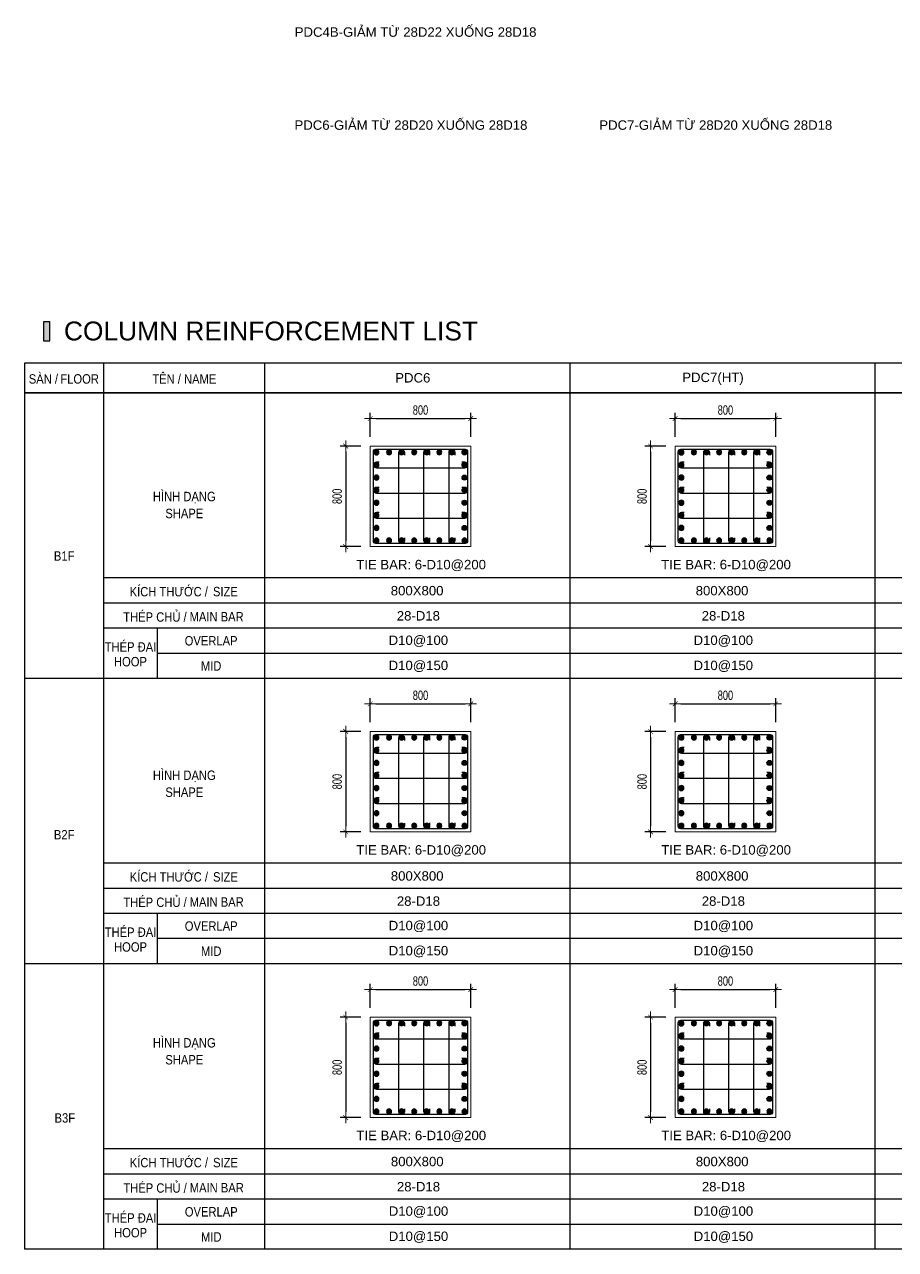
# Model space of a CAD drawing. Header units: millimetres. Extents: x 49323 to 598907, y -6102 to 181761.
# Drawn here: x 568876 to 575806, y 138879 to 148624 of the extents above; entities that cross this region are included whole.
import ezdxf
from ezdxf.enums import TextEntityAlignment as Align

# ---------------------------------------------------------------- set-up
doc = ezdxf.new("R2010")
doc.units = ezdxf.units.MM
doc.linetypes.add('CENTER2', pattern=[1.125, 0.75, -0.125, 0.125, -0.125])
doc.layers.get('Defpoints').update_dxf_attribs({"color": 151, "lineweight": 9})
for name, color, linetype in [('2', 2, 'Continuous'), ('CEN', 1, 'CENTER2'), ('STL', 3, 'Continuous'), ('TIT1', 3, 'Continuous'), ('TXT', 3, 'Continuous')]:
    doc.layers.add(name, color=color, linetype=linetype)
for name, color, linetype, lineweight in [('NDC_S_CONTINUOUS', 3, 'Continuous', 20), ('NDC_S_DIM', 1, 'Continuous', 15), ('NDC_S_VN TEXT', 7, 'Continuous', 20)]:
    doc.layers.add(name, color=color, linetype=linetype, lineweight=lineweight)
doc.styles.add('ARIAL', font='arial.ttf', dxfattribs={"width": 0.8})
doc.styles.add('NDC_ARIAL', font='arial.ttf', dxfattribs={"width": 0.85})
doc.styles.add('NDC_DIM', font='', dxfattribs={"width": 0.75})
doc.styles.get('NDC_DIM').set_extended_font_data('Dotum')
doc.dimstyles.new('NDC_dim_30', dxfattribs={"dimscale": 30, "dimtxt": 2.5, "dimasz": 1.5, "dimexe": 1.5, "dimexo": 2.5, "dimgap": 1, "dimtad": 1, "dimdec": 0, "dimzin": 0, "dimdsep": 46, "dimtxsty": 'NDC_DIM', "dimblk": 'DIMMARK', "dimcen": 0.09, "dimdle": 1.2, "dimclrd": 1, "dimclre": 1, "dimclrt": 3, "dimadec": 0, "dimazin": 0, "dimtfac": 1, "dimtdec": 0, "dimtix": 1, "dimtofl": 0, "dimtmove": 0, "dimatfit": 3, "dimfxl": 8, "dimfxlon": 1, "dimtolj": 1, "dimtzin": 0, "dimarcsym": 0})

# ---------------------------------------------------------------- blocks, each defined once
blk = doc.blocks.new('8')
at = {"layer": '2'}
blk.add_hatch(color=256, dxfattribs=at).paths.add_polyline_path([(20, 0, 0.386127), (1.9, 19.9), (-1.9, 19.9, 0.386127), (-20, 0, 1)])
blk.add_circle((0, 0), 20, dxfattribs=at)
blk = doc.blocks.new('5')
at = {"layer": 'CEN', "rotation": 180}
blk.add_blockref('8', (0, 0), dxfattribs=at)
blk = doc.blocks.new('DIMMARK')
at = {"layer": 'NDC_S_DIM', "color": 1}
blk.add_line((-1.5, 0), (1, 0), dxfattribs=at)
at = {"layer": 'NDC_S_DIM', "color": 2, "const_width": 0.1}
blk.add_lwpolyline([(-0.42, -0.42), (0.42, 0.42)], dxfattribs=at)
blk = doc.blocks.new('*D762')
at = {"layer": 'Defpoints', "color": 0, "ltscale": 40, "transparency": 16777216}
for p in [(572426.4, 140946.8), (571626.4, 140725.4), (572426.4, 140725.4)]:
    blk.add_point(p, dxfattribs=at)
at = {"layer": 'NDC_S_DIM', "color": 1, "lineweight": -2, "ltscale": 40, "transparency": 16777216}
for p, q in [((571626.4, 140800.4), (571626.4, 140991.8)), ((571671.4, 140946.8), (572381.4, 140946.8)), ((572426.4, 140800.4), (572426.4, 140991.8))]:
    blk.add_line(p, q, dxfattribs=at)
at = {"layer": 'NDC_S_DIM', "color": 1, "lineweight": -2, "ltscale": 40, "transparency": 16777216, "xscale": 45, "yscale": 45, "zscale": 45, "rotation": 180}
blk.add_blockref('DIMMARK', (571626.4, 140946.8), dxfattribs=at)
at = {"layer": 'NDC_S_DIM', "color": 1, "lineweight": -2, "ltscale": 40, "transparency": 16777216, "xscale": 45, "yscale": 45, "zscale": 45}
blk.add_blockref('DIMMARK', (572426.4, 140946.8), dxfattribs=at)
at = {"layer": 'NDC_S_DIM', "color": 3, "ltscale": 40, "transparency": 16777216, "insert": (572026.4, 141014.3), "char_height": 75, "attachment_point": 5, "style": 'NDC_DIM'}
blk.add_mtext('\\A1;800', dxfattribs=at)
blk = doc.blocks.new('*D763')
at = {"layer": 'Defpoints', "color": 0, "ltscale": 40, "transparency": 16777216}
for p in [(571626.4, 140728), (571431.1, 139928), (571626.4, 139928)]:
    blk.add_point(p, dxfattribs=at)
at = {"layer": 'NDC_S_DIM', "color": 1, "lineweight": -2, "ltscale": 40, "transparency": 16777216}
for p, q in [((571551.4, 140728), (571386.1, 140728)), ((571431.1, 140683), (571431.1, 139973)), ((571551.4, 139928), (571386.1, 139928))]:
    blk.add_line(p, q, dxfattribs=at)
at = {"layer": 'NDC_S_DIM', "color": 1, "lineweight": -2, "ltscale": 40, "transparency": 16777216, "xscale": 45, "yscale": 45, "zscale": 45}
for p, rotation in [((571431.1, 140728), 90), ((571431.1, 139928), 270)]:
    blk.add_blockref('DIMMARK', p, dxfattribs=dict(at, rotation=rotation))
at = {"layer": 'NDC_S_DIM', "color": 3, "ltscale": 40, "transparency": 16777216, "insert": (571363.5, 140328), "char_height": 75, "attachment_point": 5, "rotation": 90, "style": 'NDC_DIM'}
blk.add_mtext('\\A1;800', dxfattribs=at)
blk = doc.blocks.new('*D758')
at = {"layer": 'Defpoints', "color": 0, "ltscale": 40, "transparency": 16777216}
for p in [(572426.4, 143219.6), (571626.4, 142998.3), (572426.4, 142998.3)]:
    blk.add_point(p, dxfattribs=at)
at = {"layer": 'NDC_S_DIM', "color": 1, "lineweight": -2, "ltscale": 40, "transparency": 16777216}
for p, q in [((571626.4, 143073.3), (571626.4, 143264.6)), ((572426.4, 143073.3), (572426.4, 143264.6)), ((571671.4, 143219.6), (572381.4, 143219.6))]:
    blk.add_line(p, q, dxfattribs=at)
at = {"layer": 'NDC_S_DIM', "color": 1, "lineweight": -2, "ltscale": 40, "transparency": 16777216, "xscale": 45, "yscale": 45, "zscale": 45, "rotation": 180}
blk.add_blockref('DIMMARK', (571626.4, 143219.6), dxfattribs=at)
at = {"layer": 'NDC_S_DIM', "color": 1, "lineweight": -2, "ltscale": 40, "transparency": 16777216, "xscale": 45, "yscale": 45, "zscale": 45}
blk.add_blockref('DIMMARK', (572426.4, 143219.6), dxfattribs=at)
at = {"layer": 'NDC_S_DIM', "color": 3, "ltscale": 40, "transparency": 16777216, "insert": (572026.4, 143287.2), "char_height": 75, "attachment_point": 5, "style": 'NDC_DIM'}
blk.add_mtext('\\A1;800', dxfattribs=at)
blk = doc.blocks.new('*D759')
at = {"layer": 'Defpoints', "color": 0, "ltscale": 40, "transparency": 16777216}
for p in [(571626.4, 143000.8), (571431.1, 142200.8), (571626.4, 142200.8)]:
    blk.add_point(p, dxfattribs=at)
at = {"layer": 'NDC_S_DIM', "color": 1, "lineweight": -2, "ltscale": 40, "transparency": 16777216}
for p, q in [((571551.4, 143000.8), (571386.1, 143000.8)), ((571431.1, 142955.8), (571431.1, 142245.8)), ((571551.4, 142200.8), (571386.1, 142200.8))]:
    blk.add_line(p, q, dxfattribs=at)
at = {"layer": 'NDC_S_DIM', "color": 1, "lineweight": -2, "ltscale": 40, "transparency": 16777216, "xscale": 45, "yscale": 45, "zscale": 45}
for p, rotation in [((571431.1, 143000.8), 90), ((571431.1, 142200.8), 270)]:
    blk.add_blockref('DIMMARK', p, dxfattribs=dict(at, rotation=rotation))
at = {"layer": 'NDC_S_DIM', "color": 3, "ltscale": 40, "transparency": 16777216, "insert": (571363.5, 142600.8), "char_height": 75, "attachment_point": 5, "rotation": 90, "style": 'NDC_DIM'}
blk.add_mtext('\\A1;800', dxfattribs=at)
blk = doc.blocks.new('*D760')
at = {"layer": 'Defpoints', "color": 0, "ltscale": 40, "transparency": 16777216}
for p in [(572426.4, 145489.1), (571626.4, 145267.7), (572426.4, 145267.7)]:
    blk.add_point(p, dxfattribs=at)
at = {"layer": 'NDC_S_DIM', "color": 1, "lineweight": -2, "ltscale": 40, "transparency": 16777216}
for p, q in [((571626.4, 145342.7), (571626.4, 145534.1)), ((571671.4, 145489.1), (572381.4, 145489.1)), ((572426.4, 145342.7), (572426.4, 145534.1))]:
    blk.add_line(p, q, dxfattribs=at)
at = {"layer": 'NDC_S_DIM', "color": 1, "lineweight": -2, "ltscale": 40, "transparency": 16777216, "xscale": 45, "yscale": 45, "zscale": 45, "rotation": 180}
blk.add_blockref('DIMMARK', (571626.4, 145489.1), dxfattribs=at)
at = {"layer": 'NDC_S_DIM', "color": 1, "lineweight": -2, "ltscale": 40, "transparency": 16777216, "xscale": 45, "yscale": 45, "zscale": 45}
blk.add_blockref('DIMMARK', (572426.4, 145489.1), dxfattribs=at)
at = {"layer": 'NDC_S_DIM', "color": 3, "ltscale": 40, "transparency": 16777216, "insert": (572026.4, 145556.6), "char_height": 75, "attachment_point": 5, "style": 'NDC_DIM'}
blk.add_mtext('\\A1;800', dxfattribs=at)
blk = doc.blocks.new('*D761')
at = {"layer": 'Defpoints', "color": 0, "ltscale": 40, "transparency": 16777216}
for p in [(571626.4, 145270.3), (571431.1, 144470.3), (571626.4, 144470.3)]:
    blk.add_point(p, dxfattribs=at)
at = {"layer": 'NDC_S_DIM', "color": 1, "lineweight": -2, "ltscale": 40, "transparency": 16777216}
for p, q in [((571551.4, 145270.3), (571386.1, 145270.3)), ((571431.1, 145225.3), (571431.1, 144515.3)), ((571551.4, 144470.3), (571386.1, 144470.3))]:
    blk.add_line(p, q, dxfattribs=at)
at = {"layer": 'NDC_S_DIM', "color": 1, "lineweight": -2, "ltscale": 40, "transparency": 16777216, "xscale": 45, "yscale": 45, "zscale": 45}
for p, rotation in [((571431.1, 145270.3), 90), ((571431.1, 144470.3), 270)]:
    blk.add_blockref('DIMMARK', p, dxfattribs=dict(at, rotation=rotation))
at = {"layer": 'NDC_S_DIM', "color": 3, "ltscale": 40, "transparency": 16777216, "insert": (571363.5, 144870.3), "char_height": 75, "attachment_point": 5, "rotation": 90, "style": 'NDC_DIM'}
blk.add_mtext('\\A1;800', dxfattribs=at)
blk = doc.blocks.new('*D764')
at = {"layer": 'Defpoints', "color": 0, "ltscale": 40, "transparency": 16777216}
for p in [(574852.5, 140946.8), (574052.5, 140725.4), (574852.5, 140725.4)]:
    blk.add_point(p, dxfattribs=at)
at = {"layer": 'NDC_S_DIM', "color": 1, "lineweight": -2, "ltscale": 40, "transparency": 16777216}
for p, q in [((574052.5, 140800.4), (574052.5, 140991.8)), ((574097.5, 140946.8), (574807.5, 140946.8)), ((574852.5, 140800.4), (574852.5, 140991.8))]:
    blk.add_line(p, q, dxfattribs=at)
at = {"layer": 'NDC_S_DIM', "color": 1, "lineweight": -2, "ltscale": 40, "transparency": 16777216, "xscale": 45, "yscale": 45, "zscale": 45, "rotation": 180}
blk.add_blockref('DIMMARK', (574052.5, 140946.8), dxfattribs=at)
at = {"layer": 'NDC_S_DIM', "color": 1, "lineweight": -2, "ltscale": 40, "transparency": 16777216, "xscale": 45, "yscale": 45, "zscale": 45}
blk.add_blockref('DIMMARK', (574852.5, 140946.8), dxfattribs=at)
at = {"layer": 'NDC_S_DIM', "color": 3, "ltscale": 40, "transparency": 16777216, "insert": (574452.5, 141014.3), "char_height": 75, "attachment_point": 5, "style": 'NDC_DIM'}
blk.add_mtext('\\A1;800', dxfattribs=at)
blk = doc.blocks.new('*D765')
at = {"layer": 'Defpoints', "color": 0, "ltscale": 40, "transparency": 16777216}
for p in [(574052.5, 140728), (573857.2, 139928), (574052.5, 139928)]:
    blk.add_point(p, dxfattribs=at)
at = {"layer": 'NDC_S_DIM', "color": 1, "lineweight": -2, "ltscale": 40, "transparency": 16777216}
for p, q in [((573977.5, 140728), (573812.2, 140728)), ((573857.2, 140683), (573857.2, 139973)), ((573977.5, 139928), (573812.2, 139928))]:
    blk.add_line(p, q, dxfattribs=at)
at = {"layer": 'NDC_S_DIM', "color": 1, "lineweight": -2, "ltscale": 40, "transparency": 16777216, "xscale": 45, "yscale": 45, "zscale": 45}
for p, rotation in [((573857.2, 140728), 90), ((573857.2, 139928), 270)]:
    blk.add_blockref('DIMMARK', p, dxfattribs=dict(at, rotation=rotation))
at = {"layer": 'NDC_S_DIM', "color": 3, "ltscale": 40, "transparency": 16777216, "insert": (573789.6, 140328), "char_height": 75, "attachment_point": 5, "rotation": 90, "style": 'NDC_DIM'}
blk.add_mtext('\\A1;800', dxfattribs=at)
blk = doc.blocks.new('*D754')
at = {"layer": 'Defpoints', "color": 0, "ltscale": 40, "transparency": 16777216}
for p in [(574852.5, 143219.6), (574052.5, 142998.3), (574852.5, 142998.3)]:
    blk.add_point(p, dxfattribs=at)
at = {"layer": 'NDC_S_DIM', "color": 1, "lineweight": -2, "ltscale": 40, "transparency": 16777216}
for p, q in [((574052.5, 143073.3), (574052.5, 143264.6)), ((574852.5, 143073.3), (574852.5, 143264.6)), ((574097.5, 143219.6), (574807.5, 143219.6))]:
    blk.add_line(p, q, dxfattribs=at)
at = {"layer": 'NDC_S_DIM', "color": 1, "lineweight": -2, "ltscale": 40, "transparency": 16777216, "xscale": 45, "yscale": 45, "zscale": 45, "rotation": 180}
blk.add_blockref('DIMMARK', (574052.5, 143219.6), dxfattribs=at)
at = {"layer": 'NDC_S_DIM', "color": 1, "lineweight": -2, "ltscale": 40, "transparency": 16777216, "xscale": 45, "yscale": 45, "zscale": 45}
blk.add_blockref('DIMMARK', (574852.5, 143219.6), dxfattribs=at)
at = {"layer": 'NDC_S_DIM', "color": 3, "ltscale": 40, "transparency": 16777216, "insert": (574452.5, 143287.2), "char_height": 75, "attachment_point": 5, "style": 'NDC_DIM'}
blk.add_mtext('\\A1;800', dxfattribs=at)
blk = doc.blocks.new('*D755')
at = {"layer": 'Defpoints', "color": 0, "ltscale": 40, "transparency": 16777216}
for p in [(574052.5, 143000.8), (573857.2, 142200.8), (574052.5, 142200.8)]:
    blk.add_point(p, dxfattribs=at)
at = {"layer": 'NDC_S_DIM', "color": 1, "lineweight": -2, "ltscale": 40, "transparency": 16777216}
for p, q in [((573977.5, 143000.8), (573812.2, 143000.8)), ((573857.2, 142955.8), (573857.2, 142245.8)), ((573977.5, 142200.8), (573812.2, 142200.8))]:
    blk.add_line(p, q, dxfattribs=at)
at = {"layer": 'NDC_S_DIM', "color": 1, "lineweight": -2, "ltscale": 40, "transparency": 16777216, "xscale": 45, "yscale": 45, "zscale": 45}
for p, rotation in [((573857.2, 143000.8), 90), ((573857.2, 142200.8), 270)]:
    blk.add_blockref('DIMMARK', p, dxfattribs=dict(at, rotation=rotation))
at = {"layer": 'NDC_S_DIM', "color": 3, "ltscale": 40, "transparency": 16777216, "insert": (573789.6, 142600.8), "char_height": 75, "attachment_point": 5, "rotation": 90, "style": 'NDC_DIM'}
blk.add_mtext('\\A1;800', dxfattribs=at)
blk = doc.blocks.new('*D756')
at = {"layer": 'Defpoints', "color": 0, "ltscale": 40, "transparency": 16777216}
for p in [(574852.5, 145489.1), (574052.5, 145267.7), (574852.5, 145267.7)]:
    blk.add_point(p, dxfattribs=at)
at = {"layer": 'NDC_S_DIM', "color": 1, "lineweight": -2, "ltscale": 40, "transparency": 16777216}
for p, q in [((574052.5, 145342.7), (574052.5, 145534.1)), ((574097.5, 145489.1), (574807.5, 145489.1)), ((574852.5, 145342.7), (574852.5, 145534.1))]:
    blk.add_line(p, q, dxfattribs=at)
at = {"layer": 'NDC_S_DIM', "color": 1, "lineweight": -2, "ltscale": 40, "transparency": 16777216, "xscale": 45, "yscale": 45, "zscale": 45, "rotation": 180}
blk.add_blockref('DIMMARK', (574052.5, 145489.1), dxfattribs=at)
at = {"layer": 'NDC_S_DIM', "color": 1, "lineweight": -2, "ltscale": 40, "transparency": 16777216, "xscale": 45, "yscale": 45, "zscale": 45}
blk.add_blockref('DIMMARK', (574852.5, 145489.1), dxfattribs=at)
at = {"layer": 'NDC_S_DIM', "color": 3, "ltscale": 40, "transparency": 16777216, "insert": (574452.5, 145556.6), "char_height": 75, "attachment_point": 5, "style": 'NDC_DIM'}
blk.add_mtext('\\A1;800', dxfattribs=at)
blk = doc.blocks.new('*D757')
at = {"layer": 'Defpoints', "color": 0, "ltscale": 40, "transparency": 16777216}
for p in [(574052.5, 145270.3), (573857.2, 144470.3), (574052.5, 144470.3)]:
    blk.add_point(p, dxfattribs=at)
at = {"layer": 'NDC_S_DIM', "color": 1, "lineweight": -2, "ltscale": 40, "transparency": 16777216}
for p, q in [((573977.5, 145270.3), (573812.2, 145270.3)), ((573857.2, 145225.3), (573857.2, 144515.3)), ((573977.5, 144470.3), (573812.2, 144470.3))]:
    blk.add_line(p, q, dxfattribs=at)
at = {"layer": 'NDC_S_DIM', "color": 1, "lineweight": -2, "ltscale": 40, "transparency": 16777216, "xscale": 45, "yscale": 45, "zscale": 45}
for p, rotation in [((573857.2, 145270.3), 90), ((573857.2, 144470.3), 270)]:
    blk.add_blockref('DIMMARK', p, dxfattribs=dict(at, rotation=rotation))
at = {"layer": 'NDC_S_DIM', "color": 3, "ltscale": 40, "transparency": 16777216, "insert": (573789.6, 144870.3), "char_height": 75, "attachment_point": 5, "rotation": 90, "style": 'NDC_DIM'}
blk.add_mtext('\\A1;800', dxfattribs=at)

msp = doc.modelspace()

# ---------------------------------------------------------------- hatches: boundary and pattern name
at = {"layer": 'TXT'}
msp.add_hatch(color=7, dxfattribs=at).paths.add_polyline_path([(569077.4, 146108.4), (569077.4, 146258.4), (569027.4, 146258.4), (569027.4, 146108.4)])

# ---------------------------------------------------------------- linework, layer by layer
at = {"layer": '2', "lineweight": -2, "ltscale": 1000}
for points in [[(572401.4, 145225.3), (572401.4, 144515.3, -0.414214), (572381.4, 144495.3), (571671.4, 144495.3, -0.414214), (571651.4, 144515.3), (571651.4, 145225.3, -0.414214), (571671.4, 145245.3), (572381.4, 145245.3, -0.414214)], [(574827.5, 145225.3), (574827.5, 144515.3, -0.414214), (574807.5, 144495.3), (574097.5, 144495.3, -0.414214), (574077.5, 144515.3), (574077.5, 145225.3, -0.414214), (574097.5, 145245.3), (574807.5, 145245.3, -0.414214)], [(572401.4, 142955.8), (572401.4, 142245.8, -0.414214), (572381.4, 142225.8), (571671.4, 142225.8, -0.414214), (571651.4, 142245.8), (571651.4, 142955.8, -0.414214), (571671.4, 142975.8), (572381.4, 142975.8, -0.414214)], [(574827.5, 142955.8), (574827.5, 142245.8, -0.414214), (574807.5, 142225.8), (574097.5, 142225.8, -0.414214), (574077.5, 142245.8), (574077.5, 142955.8, -0.414214), (574097.5, 142975.8), (574807.5, 142975.8, -0.414214)], [(572401.4, 140683), (572401.4, 139973, -0.414214), (572381.4, 139953), (571671.4, 139953, -0.414214), (571651.4, 139973), (571651.4, 140683, -0.414214), (571671.4, 140703), (572381.4, 140703, -0.414214)], [(574827.5, 140683), (574827.5, 139973, -0.414214), (574807.5, 139953), (574097.5, 139953, -0.414214), (574077.5, 139973), (574077.5, 140683, -0.414214), (574097.5, 140703), (574807.5, 140703, -0.414214)]]:
    msp.add_lwpolyline(points, format="xyb", close=True, dxfattribs=at)
at = {"layer": '2'}
for points in [[(571898.7, 144539.9), (571898.7, 144517.8, -1), (571853.7, 144517.8), (571853.7, 145219.8, -1), (571898.7, 145219.8), (571898.7, 145197.6)], [(572098.7, 144541.4), (572098.7, 144519.2, -1), (572053.7, 144519.2), (572053.7, 145221.2, -1), (572098.7, 145221.2), (572098.7, 145199.1)], [(572298.7, 144541.4), (572298.7, 144519.2, -1), (572253.7, 144519.2), (572253.7, 145221.2, -1), (572298.7, 145221.2), (572298.7, 145199.1)], [(574324.8, 144539.9), (574324.8, 144517.8, -1), (574279.8, 144517.8), (574279.8, 145219.8, -1), (574324.8, 145219.8), (574324.8, 145197.6)], [(574524.8, 144541.4), (574524.8, 144519.2, -1), (574479.8, 144519.2), (574479.8, 145221.2, -1), (574524.8, 145221.2), (574524.8, 145199.1)], [(574724.8, 144541.4), (574724.8, 144519.2, -1), (574679.8, 144519.2), (574679.8, 145221.2, -1), (574724.8, 145221.2), (574724.8, 145199.1)], [(571698.3, 145141.8), (571676.2, 145141.8, 1), (571676.2, 145096.8), (572378.3, 145096.8, 1), (572378.3, 145141.8), (572356.1, 145141.8)], [(574124.4, 145141.8), (574102.3, 145141.8, 1), (574102.3, 145096.8), (574804.3, 145096.8, 1), (574804.3, 145141.8), (574782.2, 145141.8)], [(571698.3, 144941.8), (571676.2, 144941.8, 1), (571676.2, 144896.8), (572378.3, 144896.8, 1), (572378.3, 144941.8), (572356.1, 144941.8)], [(574124.4, 144941.8), (574102.3, 144941.8, 1), (574102.3, 144896.8), (574804.3, 144896.8, 1), (574804.3, 144941.8), (574782.2, 144941.8)], [(571698.3, 144741.8), (571676.2, 144741.8, 1), (571676.2, 144696.8), (572378.3, 144696.8, 1), (572378.3, 144741.8), (572356.1, 144741.8)], [(574124.4, 144741.8), (574102.3, 144741.8, 1), (574102.3, 144696.8), (574804.3, 144696.8, 1), (574804.3, 144741.8), (574782.2, 144741.8)], [(571898.7, 142270.5), (571898.7, 142248.3, -1), (571853.7, 142248.3), (571853.7, 142950.3, -1), (571898.7, 142950.3), (571898.7, 142928.2)], [(572098.7, 142271.9), (572098.7, 142249.8, -1), (572053.7, 142249.8), (572053.7, 142951.8, -1), (572098.7, 142951.8), (572098.7, 142929.7)], [(572298.7, 142271.9), (572298.7, 142249.8, -1), (572253.7, 142249.8), (572253.7, 142951.8, -1), (572298.7, 142951.8), (572298.7, 142929.7)], [(574324.8, 142270.5), (574324.8, 142248.3, -1), (574279.8, 142248.3), (574279.8, 142950.3, -1), (574324.8, 142950.3), (574324.8, 142928.2)], [(574524.8, 142271.9), (574524.8, 142249.8, -1), (574479.8, 142249.8), (574479.8, 142951.8, -1), (574524.8, 142951.8), (574524.8, 142929.7)], [(574724.8, 142271.9), (574724.8, 142249.8, -1), (574679.8, 142249.8), (574679.8, 142951.8, -1), (574724.8, 142951.8), (574724.8, 142929.7)], [(571698.3, 142872.4), (571676.2, 142872.4, 1), (571676.2, 142827.3), (572378.3, 142827.3, 1), (572378.3, 142872.4), (572356.1, 142872.4)], [(574124.4, 142872.4), (574102.3, 142872.4, 1), (574102.3, 142827.3), (574804.3, 142827.3, 1), (574804.3, 142872.4), (574782.2, 142872.4)], [(571698.3, 142672.4), (571676.2, 142672.4, 1), (571676.2, 142627.3), (572378.3, 142627.3, 1), (572378.3, 142672.4), (572356.1, 142672.4)], [(574124.4, 142672.4), (574102.3, 142672.4, 1), (574102.3, 142627.3), (574804.3, 142627.3, 1), (574804.3, 142672.4), (574782.2, 142672.4)], [(571698.3, 142472.4), (571676.2, 142472.4, 1), (571676.2, 142427.3), (572378.3, 142427.3, 1), (572378.3, 142472.4), (572356.1, 142472.4)], [(574124.4, 142472.4), (574102.3, 142472.4, 1), (574102.3, 142427.3), (574804.3, 142427.3, 1), (574804.3, 142472.4), (574782.2, 142472.4)], [(571898.7, 139997.6), (571898.7, 139975.5, -1), (571853.7, 139975.5), (571853.7, 140677.5, -1), (571898.7, 140677.5), (571898.7, 140655.3)], [(572098.7, 139999.1), (572098.7, 139976.9, -1), (572053.7, 139976.9), (572053.7, 140678.9, -1), (572098.7, 140678.9), (572098.7, 140656.8)], [(572298.7, 139999.1), (572298.7, 139976.9, -1), (572253.7, 139976.9), (572253.7, 140678.9, -1), (572298.7, 140678.9), (572298.7, 140656.8)], [(574324.8, 139997.6), (574324.8, 139975.5, -1), (574279.8, 139975.5), (574279.8, 140677.5, -1), (574324.8, 140677.5), (574324.8, 140655.3)], [(574524.8, 139999.1), (574524.8, 139976.9, -1), (574479.8, 139976.9), (574479.8, 140678.9, -1), (574524.8, 140678.9), (574524.8, 140656.8)], [(574724.8, 139999.1), (574724.8, 139976.9, -1), (574679.8, 139976.9), (574679.8, 140678.9, -1), (574724.8, 140678.9), (574724.8, 140656.8)], [(571698.3, 140599.5), (571676.2, 140599.5, 1), (571676.2, 140554.5), (572378.3, 140554.5, 1), (572378.3, 140599.5), (572356.1, 140599.5)], [(574124.4, 140599.5), (574102.3, 140599.5, 1), (574102.3, 140554.5), (574804.3, 140554.5, 1), (574804.3, 140599.5), (574782.2, 140599.5)], [(571698.3, 140399.5), (571676.2, 140399.5, 1), (571676.2, 140354.5), (572378.3, 140354.5, 1), (572378.3, 140399.5), (572356.1, 140399.5)], [(574124.4, 140399.5), (574102.3, 140399.5, 1), (574102.3, 140354.5), (574804.3, 140354.5, 1), (574804.3, 140399.5), (574782.2, 140399.5)], [(571698.3, 140199.5), (571676.2, 140199.5, 1), (571676.2, 140154.5), (572378.3, 140154.5, 1), (572378.3, 140199.5), (572356.1, 140199.5)], [(574124.4, 140199.5), (574102.3, 140199.5, 1), (574102.3, 140154.5), (574804.3, 140154.5, 1), (574804.3, 140199.5), (574782.2, 140199.5)]]:
    msp.add_lwpolyline(points, format="xyb", dxfattribs=at)
at = {"layer": 'NDC_S_CONTINUOUS', "ltscale": 70}
for points in [[(572426.4, 145270.3), (572426.4, 144470.3), (571626.4, 144470.3), (571626.4, 145270.3), (572426.4, 145270.3)], [(574852.5, 145270.3), (574852.5, 144470.3), (574052.5, 144470.3), (574052.5, 145270.3), (574852.5, 145270.3)], [(572426.4, 143000.8), (572426.4, 142200.8), (571626.4, 142200.8), (571626.4, 143000.8), (572426.4, 143000.8)], [(574852.5, 143000.8), (574852.5, 142200.8), (574052.5, 142200.8), (574052.5, 143000.8), (574852.5, 143000.8)], [(572426.4, 140728), (572426.4, 139928), (571626.4, 139928), (571626.4, 140728), (572426.4, 140728)], [(574852.5, 140728), (574852.5, 139928), (574052.5, 139928), (574052.5, 140728), (574852.5, 140728)]]:
    msp.add_lwpolyline(points, dxfattribs=at)
at = {"layer": 'TIT1'}
for p, q in [((568876.2, 145933.4), (568876.2, 138882.6)), ((569505.1, 145933.4), (569505.1, 138882.6)), ((570789, 138882.6), (570789.1, 145933.4)), ((573215.1, 145933.4), (573215.1, 138882.6)), ((575641.2, 145933.4), (575641.2, 138882.6)), ((580493.4, 145693.4), (568875.6, 145693.4)), ((568877.4, 145693.4), (580493.4, 145693.4)), ((580493.4, 143421.4), (568876.2, 143421.4)), ((580493.4, 141152), (568876.7, 141152)), ((580493.4, 138882.6), (568876.7, 138882.6))]:
    msp.add_line(p, q, dxfattribs=at)
at = {"layer": 'TIT1', "color": 2}
msp.add_line((568877.4, 145933.4), (580493.4, 145933.4), dxfattribs=at)
at = {"layer": 'TIT1', "color": 8}
for p, q in [((580493.4, 144221.4), (569504, 144221.4)), ((580493.4, 144021.4), (569504, 144021.4)), ((580493.4, 143821.4), (569504, 143821.4)), ((569933.3, 143421.4), (569933.3, 143821.4)), ((580493.4, 143621.4), (569933.3, 143621.4)), ((580493.4, 141952), (569504.6, 141952)), ((580493.4, 141752), (569504.6, 141752)), ((580493.4, 141552), (569504.6, 141552)), ((569933.8, 141152), (569933.8, 141552)), ((580493.4, 141352), (569933.8, 141352)), ((580493.4, 139679.1), (569505.1, 139679.1)), ((580493.4, 139479.1), (569505.1, 139479.1)), ((580493.4, 139279.1), (569505.1, 139279.1)), ((569934.3, 138879.1), (569934.3, 139279.1)), ((580493.4, 139079.1), (569934.3, 139079.1))]:
    msp.add_line(p, q, dxfattribs=at)
at = {"layer": 'TXT', "color": 7}
msp.add_lwpolyline([(569077.4, 146108.4), (569077.4, 146258.4), (569027.4, 146258.4), (569027.4, 146108.4)], close=True, dxfattribs=at)
msp.add_lwpolyline([(569077.4, 146108.4), (569077.4, 146258.4), (569027.4, 146258.4), (569027.4, 146108.4)], close=True, dxfattribs=at)

# ---------------------------------------------------------------- block references
at = {"layer": 'STL', "xscale": -1}
for p in [(571676.2, 145220.3), (574102.3, 145220.3), (571676.2, 145119.3), (574102.3, 145119.3), (571676.2, 145019.3), (574102.3, 145019.3), (571676.2, 144919.3), (574102.3, 144919.3), (571676.2, 144819.3), (574102.3, 144819.3), (571676.2, 144719.3), (574102.3, 144719.3), (571676.2, 144619.3), (574102.3, 144619.3), (571676.2, 144519.3), (574102.3, 144519.3), (571676.2, 142950.8), (574102.3, 142950.8), (571676.2, 142849.9), (574102.3, 142849.9), (571676.2, 142749.9), (574102.3, 142749.9), (571676.2, 142649.9), (574102.3, 142649.9), (571676.2, 142549.9), (574102.3, 142549.9), (571676.2, 142449.9), (574102.3, 142449.9), (571676.2, 142349.9), (574102.3, 142349.9), (571676.2, 142249.9), (574102.3, 142249.9), (571676.2, 140678), (574102.3, 140678), (571676.2, 140577), (574102.3, 140577), (571676.2, 140477), (574102.3, 140477), (571676.2, 140377), (574102.3, 140377), (571676.2, 140277), (574102.3, 140277), (571676.2, 140177), (574102.3, 140177), (571676.2, 140077), (574102.3, 140077), (571676.2, 139977), (574102.3, 139977)]:
    msp.add_blockref('5', p, dxfattribs=at)
at = {"layer": 'STL', "xscale": -1, "rotation": 270}
for p in [(571776.2, 145221.2), (571876.2, 145221.2), (571976.2, 145221.2), (572076.2, 145221.2), (572176.2, 145221.2), (572276.2, 145221.2), (574202.3, 145221.2), (574302.3, 145221.2), (574402.3, 145221.2), (574502.3, 145221.2), (574602.3, 145221.2), (574702.3, 145221.2), (571676.2, 144519.3), (571776.2, 144519.3), (571876.2, 144519.3), (571976.2, 144519.3), (572076.2, 144519.3), (572176.2, 144519.3), (572276.2, 144519.3), (572376.4, 144519.3), (574102.3, 144519.3), (574202.3, 144519.3), (574302.3, 144519.3), (574402.3, 144519.3), (574502.3, 144519.3), (574602.3, 144519.3), (574702.3, 144519.3), (574802.5, 144519.3), (571776.2, 142951.8), (571876.2, 142951.8), (571976.2, 142951.8), (572076.2, 142951.8), (572176.2, 142951.8), (572276.2, 142951.8), (574202.3, 142951.8), (574302.3, 142951.8), (574402.3, 142951.8), (574502.3, 142951.8), (574602.3, 142951.8), (574702.3, 142951.8), (571676.2, 142249.9), (571776.2, 142249.9), (571876.2, 142249.9), (571976.2, 142249.9), (572076.2, 142249.9), (572176.2, 142249.9), (572276.2, 142249.9), (572376.4, 142249.9), (574102.3, 142249.9), (574202.3, 142249.9), (574302.3, 142249.9), (574402.3, 142249.9), (574502.3, 142249.9), (574602.3, 142249.9), (574702.3, 142249.9), (574802.5, 142249.9), (571776.2, 140678.9), (571876.2, 140678.9), (571976.2, 140678.9), (572076.2, 140678.9), (572176.2, 140678.9), (572276.2, 140678.9), (574202.3, 140678.9), (574302.3, 140678.9), (574402.3, 140678.9), (574502.3, 140678.9), (574602.3, 140678.9), (574702.3, 140678.9), (571676.2, 139977), (571776.2, 139977), (571876.2, 139977), (571976.2, 139977), (572076.2, 139977), (572176.2, 139977), (572276.2, 139977), (572376.5, 139977), (574102.3, 139977), (574202.3, 139977), (574302.3, 139977), (574402.3, 139977), (574502.3, 139977), (574602.3, 139977), (574702.3, 139977), (574802.6, 139977)]:
    msp.add_blockref('5', p, dxfattribs=at)
at = {"layer": 'STL'}
for p in [(572376.7, 145220.3), (574802.8, 145220.3), (572376.7, 145119.3), (574802.8, 145119.3), (572376.7, 145019.3), (574802.8, 145019.3), (572376.7, 144919.3), (574802.8, 144919.3), (572376.7, 144819.3), (574802.8, 144819.3), (572376.7, 144719.3), (574802.8, 144719.3), (572376.7, 144619.3), (574802.8, 144619.3), (572376.7, 142950.8), (574802.8, 142950.8), (572376.7, 142849.9), (574802.8, 142849.9), (572376.7, 142749.9), (574802.8, 142749.9), (572376.7, 142649.9), (574802.8, 142649.9), (572376.7, 142549.9), (574802.8, 142549.9), (572376.7, 142449.9), (574802.8, 142449.9), (572376.7, 142349.9), (574802.8, 142349.9), (572376.7, 140678), (574802.8, 140678), (572376.7, 140577), (574802.8, 140577), (572376.7, 140477), (574802.8, 140477), (572376.7, 140377), (574802.8, 140377), (572376.7, 140277), (574802.8, 140277), (572376.7, 140177), (574802.8, 140177), (572376.7, 140077), (574802.8, 140077)]:
    msp.add_blockref('5', p, dxfattribs=at)

# ---------------------------------------------------------------- texts
at = {"layer": 'NDC_S_VN TEXT', "style": 'NDC_ARIAL', "width": 0.85}
for s, p in [('SÀN /', (569026, 145813.4)), ('HÌNH DẠNG', (570147.1, 144870.4)), ('KÍCH THƯỚC /', (570023.6, 144121.4)), ('THÉP CHỦ /', (569913.6, 143921.4)), ('THÉP ĐAI', (569718.8, 143682.5)), ('HÌNH DẠNG', (570147.1, 142653.3)), ('KÍCH THƯỚC /', (570024.2, 141852)), ('THÉP CHỦ /', (569914.1, 141652)), ('THÉP ĐAI', (569719.3, 141413.1)), ('HÌNH DẠNG', (570147.1, 140524.9)), ('KÍCH THƯỚC /', (570024.7, 139579.1)), ('THÉP CHỦ /', (569914.6, 139379.1)), ('THÉP ĐAI', (569719.8, 139140.2))]:
    msp.add_text(s, height=75, dxfattribs=at).set_placement(p, align=Align.MIDDLE)
at = {"layer": 'TIT1', "color": 2, "style": 'NDC_ARIAL'}
for s, p in [('PDC4B-GIẢM TỪ 28D22 XUỐNG 28D18 ', (572002, 148574.5)), ('PDC6-GIẢM TỪ 28D20 XUỐNG 28D18 ', (571965.1, 147834.5)), ('PDC7-GIẢM TỪ 28D20 XUỐNG 28D18 ', (574390.3, 147834.5)), ('PDC6', (571965.1, 145813.4)), ('PDC7(HT)', (574353.5, 145807.5))]:
    msp.add_text(s, height=75, dxfattribs=at).set_placement(p, align=Align.MIDDLE)
at = {"layer": 'TIT1', "style": 'NDC_ARIAL', "width": 0.85}
for s, p in [('FLOOR', (569314.5, 145804.6)), ('TÊN / NAME', (570147.2, 145813.4)), ('SHAPE', (570147.1, 144734.2)), ('B1F', (569191.2, 144396.4)), ('SIZE', (570474.1, 144112.6)), ('MAIN BAR', (570404.4, 143912.6)), ('OVERLAP', (570360.6, 143721.4)), ('HOOP', (569718.8, 143555.2)), ('MID', (570360.6, 143521.4)), ('SHAPE', (570147.1, 142517.1)), ('B2F', (569191.2, 142179.2)), ('SIZE', (570474.6, 141843.2)), ('MAIN BAR', (570405, 141643.1)), ('OVERLAP', (570361.2, 141452)), ('HOOP', (569719.3, 141285.7)), ('MID', (570361.2, 141252)), ('SHAPE', (570147.1, 140388.6)), ('B3F', (569196.5, 139925.6)), ('SIZE', (570475.2, 139570.3)), ('MAIN BAR', (570405.5, 139370.3)), ('OVERLAP', (570361.7, 139179.1)), ('HOOP', (569719.8, 139012.9)), ('MID', (570361.7, 138979.1))]:
    msp.add_text(s, height=75, dxfattribs=at).set_placement(p, align=Align.MIDDLE)
at = {"layer": 'TIT1', "style": 'NDC_ARIAL'}
for s, p in [('TIE BAR: 6-D10@200', (572031.3, 144322)), ('TIE BAR: 6-D10@200', (574457.4, 144322)), ('800X800', (571999.5, 144120.1)), ('800X800', (574425.6, 144120.1)), ('28-D18', (572009.5, 143920.1)), ('28-D18', (574435.6, 143920.1)), ('D10@100', (572009.5, 143720.1)), ('D10@100', (574435.6, 143720.1)), ('D10@150', (572009.5, 143520.1)), ('D10@150', (574435.6, 143520.1)), ('TIE BAR: 6-D10@200', (572031.8, 142052.6)), ('TIE BAR: 6-D10@200', (574457.9, 142052.6)), ('800X800', (572000, 141850.7)), ('800X800', (574426.1, 141850.7)), ('28-D18', (572010.1, 141650.7)), ('28-D18', (574436.2, 141650.7)), ('D10@100', (572010.1, 141450.7)), ('D10@100', (574436.2, 141450.7)), ('D10@150', (572010.1, 141250.7)), ('D10@150', (574436.2, 141250.7)), ('TIE BAR: 6-D10@200', (572032.4, 139780.8)), ('TIE BAR: 6-D10@200', (574458.5, 139780.8)), ('800X800', (572000.6, 139578.9)), ('800X800', (574426.7, 139578.9)), ('28-D18', (572010.6, 139378.9)), ('28-D18', (574436.7, 139378.9)), ('D10@100', (572010.6, 139178.9)), ('D10@100', (574436.7, 139178.9)), ('D10@150', (572010.6, 138978.9)), ('D10@150', (574436.7, 138978.9))]:
    msp.add_text(s, height=75, dxfattribs=at).set_placement(p, align=Align.MIDDLE)
at = {"layer": 'TXT', "color": 3, "style": 'ARIAL'}
msp.add_text('COLUMN REINFORCEMENT LIST', height=150, dxfattribs=at).set_placement((569189.5, 146110.7))

# ---------------------------------------------------------------- dimensions: what is measured, and where the dimension line sits
at = {"layer": 'NDC_S_DIM', "ltscale": 40}
for base, p1, p2, picture, middle in [((572426.4, 145489.1), (571626.4, 145267.7), (572426.4, 145267.7), '*D760', (572026.4, 145556.6)), ((574852.5, 145489.1), (574052.5, 145267.7), (574852.5, 145267.7), '*D756', (574452.5, 145556.6)), ((572426.4, 143219.6), (571626.4, 142998.3), (572426.4, 142998.3), '*D758', (572026.4, 143287.2)), ((574852.5, 143219.6), (574052.5, 142998.3), (574852.5, 142998.3), '*D754', (574452.5, 143287.2)), ((572426.4, 140946.8), (571626.4, 140725.4), (572426.4, 140725.4), '*D762', (572026.4, 141014.3)), ((574852.5, 140946.8), (574052.5, 140725.4), (574852.5, 140725.4), '*D764', (574452.5, 141014.3))]:
    dim = msp.add_linear_dim(base=base, p1=p1, p2=p2, dimstyle='NDC_dim_30', dxfattribs=at)
    dim.commit()
    dim.dimension.update_dxf_attribs({"geometry": picture, "text_midpoint": middle})
for base, p1, p2, picture, middle in [((571431.1, 144470.3), (571626.4, 145270.3), (571626.4, 144470.3), '*D761', (571363.5, 144870.3)), ((573857.2, 144470.3), (574052.5, 145270.3), (574052.5, 144470.3), '*D757', (573789.6, 144870.3)), ((571431.1, 142200.8), (571626.4, 143000.8), (571626.4, 142200.8), '*D759', (571363.5, 142600.8)), ((573857.2, 142200.8), (574052.5, 143000.8), (574052.5, 142200.8), '*D755', (573789.6, 142600.8)), ((571431.1, 139928), (571626.4, 140728), (571626.4, 139928), '*D763', (571363.5, 140328)), ((573857.2, 139928), (574052.5, 140728), (574052.5, 139928), '*D765', (573789.6, 140328))]:
    dim = msp.add_linear_dim(base=base, p1=p1, p2=p2, angle=90, dimstyle='NDC_dim_30', dxfattribs=at)
    dim.commit()
    dim.dimension.update_dxf_attribs({"geometry": picture, "text_midpoint": middle})

doc.saveas('drawing.dxf')
